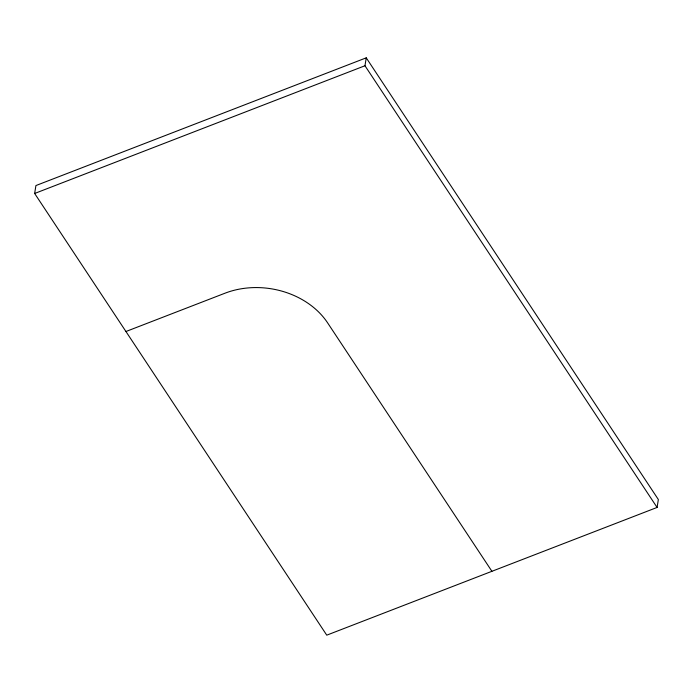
<?xml version="1.0" encoding="UTF-8"?>
<svg xmlns="http://www.w3.org/2000/svg" width="693" height="693" viewBox="0 0 693 693"><rect width="100%" height="100%" fill="white"/><g stroke="black" fill="none" stroke-linecap="round" stroke-linejoin="round"><path stroke-width="1.04" d="M34.65 193.477L35.915 185.559L366.242 57.831L658.35 499.523L657.085 507.441L326.758 635.169L34.65 193.477L364.968 65.748L366.242 57.831M125.935 331.514L225.034 293.191A75.832 60.404 9.1 0 1 327.607 322.851L491.917 571.309M364.968 65.748L657.085 507.441"/></g></svg>
